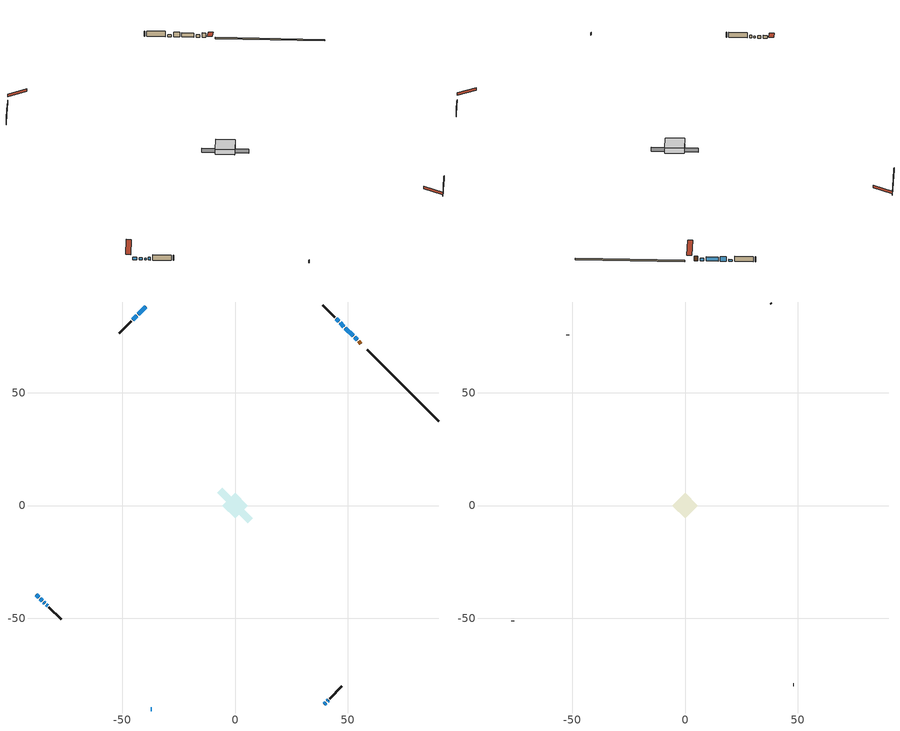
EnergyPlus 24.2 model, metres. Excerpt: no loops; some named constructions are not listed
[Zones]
conditioned space
 floor adiabatic (Floor2 construction): -5.5,0 0,5.5 5.5,0 0,-5.5 z0.61
 floor adiabatic (AdiabaticFloorConstruction): -5.62,0 0,5.62 5.62,0 0,-5.62 z0.61
 floor foundation (Slab1 construction): -7.92,5.7 -5.7,7.92 7.92,-5.7 5.7,-7.92 z0
 wall outside (AdiabaticWallConstruction 1): 55.9,71.86 54.88,72.88 z0.61:2.64
 wall outside (AdiabaticWallConstruction): -37.42,-90.34 -36.94,-90.34 / -83.77,-43.98 -83.23,-44.52 z0.61:1.83; 39.52,-88.24 40.27,-87.48 z0.61:1.45; -88.24,-39.52 -87.11,-40.65 / 54.22,73.54 53.09,74.67 / -39.52,88.24 -42.97,84.79 z0.61:1.85; -86.45,-41.31 -85.48,-42.28 / 40.93,-86.83 41.42,-86.34 z0.61:1.6; -84.83,-42.93 -84.43,-43.33 z0.61:1.5; 52.43,75.33 49,78.76 z0.61:2.46; 48.34,79.41 46.62,81.14 / -43.62,84.13 -45.35,82.41 z0.61:2.67; 45.96,81.79 44.88,82.87 z0.61:1.42
 wall outside (Wall1 construction): 42.07,-85.69 47.45,-80.31 / -82.58,-45.18 -77.2,-50.56 / -46.01,81.75 -51.38,76.38 / 44.23,83.53 38.85,88.91 z0.61:3.05
 wall foundation (FoundationWall1 construction): 90.34,37.42 58.66,69.1 z0:0.61
 window (WindowConstruction 12): -37.42,-90.34 -36.94,-90.34 z0.61:1.83
 window (WindowConstruction 7): 39.52,-88.24 40.27,-87.49 z0.61:1.45
 window (WindowConstruction 8): -88.24,-39.52 -87.11,-40.65 z0.61:1.85
 window (WindowConstruction 9): -86.45,-41.31 -85.48,-42.28 z0.61:1.6
 window (WindowConstruction 10): -84.82,-42.93 -84.43,-43.33 z0.61:1.5
 window (WindowConstruction 11): -83.77,-43.99 -83.24,-44.52 z0.61:1.83
 window (WindowConstruction): 54.22,73.54 53.09,74.67 z0.61:1.85
 window (WindowConstruction 1): 52.43,75.33 49,78.76 z0.61:2.46
 window (WindowConstruction 2): 48.34,79.41 46.62,81.14 z0.61:2.67
 window (WindowConstruction 3): 45.96,81.8 44.89,82.87 z0.61:1.42
 window (WindowConstruction 4): -39.52,88.24 -42.97,84.79 z0.61:1.85
 window (WindowConstruction 5): -43.62,84.13 -45.35,82.41 z0.61:2.67
 window (WindowConstruction 6): 40.93,-86.83 41.41,-86.34 z0.61:1.6
 door (Door): 55.9,71.86 54.88,72.88 z0.61:2.64
 ceiling adiabatic (AdiabaticFloorConstruction): 0,-5.62 5.62,0 0,5.62 -5.62,0 z0.61
attic - vented
 floor to conditioned space (Floor1 construction Reversed): -5.62,0 0,5.62 5.62,0 0,-5.62 z3.05
 wall outside (Wall2 construction): 48.1,-79.65 48.22,-79.54 / -76.54,-51.21 -76.43,-51.33 / -52.04,75.72 -52.16,75.6 / 38.2,89.56 38.08,89.68 z0.61:3.05
 roof outside (Roof1 construction): 38.86,-88.9,3.05 33.39,-83.42,5.63 31.95,-84.87,5.63 37.42,-90.34,3.05; -88.9,-38.86,3.05 -83.42,-33.39,5.63 -84.87,-31.95,5.63 -90.34,-37.42,3.05; -38.86,88.9,3.05 -33.39,83.42,5.63 -31.95,84.87,5.63 -37.42,90.34,3.05; 56.56,71.2,3.05 51.08,65.73,5.63 52.53,64.29,5.63 58,69.76,3.05
[Material] Roughness=Rough; Thermal Absorptance=0.9
Name | Thickness {m} | Conductivity {W/m-K} | Density {kg/m3} | Specific Heat {J/kg-K} | Solar Absorptance | Visible Absorptance
ceiling stud and cavity | 0.1397 | 0.0798965 | 65.682 | 1177.47 | 0.7 | 0.7
gypsum board | 0.0127 | 0.160291 | 801 | 837.4 | 0.6 | 0.6
[Construction]
Floor1 construction: ceiling stud and cavity, gypsum board
[EnergyManagementSystem:OutputVariable] Type of Data in Variable=Summed; Update Frequency=ZoneTimestep; Units=J
Name | EMS Variable | EMS Program or Subroutine
Energy Management System Output Variable 36 | loads_clg_slabs | component_loads_program
Energy Management System Output Variable 37 | loads_clg_internal_mass | component_loads_program
Energy Management System Output Variable 38 | loads_clg_infil | component_loads_program
Energy Management System Output Variable 39 | loads_clg_natvent | component_loads_program
Energy Management System Output Variable 40 | loads_clg_mechvent | component_loads_program
Energy Management System Output Variable 41 | loads_clg_whf | component_loads_program
Energy Management System Output Variable 42 | loads_clg_ducts | component_loads_program
Energy Management System Output Variable 43 | loads_clg_intgains | component_loads_program
Energy Management System Output Variable 44 | loads_clg_lighting | component_loads_program
Energy Management System Output Variable 45 | loads_htg_tot | total_loads_program
Energy Management System Output Variable 46 | loads_clg_tot | total_loads_program
[Schedule:Day:Interval]
interior lighting schedule day 2: No, 01:00, 0.0927273, 04:00, 0.0772727, 05:00, 0.085, 06:00, 0.139091, 07:00, 0.231818, 08:00, 0.293636, 10:00, 0.316818, 11:00, 0.301364, 12:00, 0.285909, 13:00, 0.278182, 14:00, 0.270455, 15:00, 0.285909, 16:00, 0.316818, 17:00, 0.386364, 18:00, 0.502273, 19:00, 0.664545, 20:00, 0.819091, 21:00, 0.85, 22:00, 0.610455, 23:00, 0.309091, 24:00, 0.139091
interior lighting schedule day 3: No, 01:00, 0.0845455, 04:00, 0.0704545, 05:00, 0.0775, 06:00, 0.126818, 07:00, 0.211364, 08:00, 0.267727, 10:00, 0.288864, 11:00, 0.274773, 12:00, 0.260682, 13:00, 0.253636, 14:00, 0.246591, 15:00, 0.260682, 16:00, 0.288864, 17:00, 0.352273, 18:00, 0.457955, 19:00, 0.605909, 20:00, 0.746818, 21:00, 0.775, 22:00, 0.556591, 23:00, 0.281818, 24:00, 0.126818
interior lighting schedule day 4: No, 01:00, 0.0763636, 04:00, 0.0636364, 05:00, 0.07, 06:00, 0.114545, 07:00, 0.190909, 08:00, 0.241818, 10:00, 0.260909, 11:00, 0.248182, 12:00, 0.235455, 13:00, 0.229091, 14:00, 0.222727, 15:00, 0.235455, 16:00, 0.260909, 17:00, 0.318182, 18:00, 0.413636, 19:00, 0.547273, 20:00, 0.674545, 21:00, 0.7, 22:00, 0.502727, 23:00, 0.254545, 24:00, 0.114545
interior lighting schedule day 5: No, 01:00, 0.0727273, 04:00, 0.0606061, 05:00, 0.0666667, 06:00, 0.109091, 07:00, 0.181818, 08:00, 0.230303, 10:00, 0.248485, 11:00, 0.236364, 12:00, 0.224242, 13:00, 0.218182, 14:00, 0.212121, 15:00, 0.224242, 16:00, 0.248485, 17:00, 0.30303, 18:00, 0.393939, 19:00, 0.521212, 20:00, 0.642424, 21:00, 0.666667, 22:00, 0.478788, 23:00, 0.242424, 24:00, 0.109091
interior lighting schedule day 6: No, 01:00, 0.0745455, 04:00, 0.0621212, 05:00, 0.0683333, 06:00, 0.111818, 07:00, 0.186364, 08:00, 0.236061, 10:00, 0.254697, 11:00, 0.242273, 12:00, 0.229848, 13:00, 0.223636, 14:00, 0.217424, 15:00, 0.229848, 16:00, 0.254697, 17:00, 0.310606, 18:00, 0.403788, 19:00, 0.534242, 20:00, 0.658485, 21:00, 0.683333, 22:00, 0.490758, 23:00, 0.248485, 24:00, 0.111818
interior lighting schedule day 7: No, 01:00, 0.08, 04:00, 0.0666667, 05:00, 0.0733333, 06:00, 0.12, 07:00, 0.2, 08:00, 0.253333, 10:00, 0.273333, 11:00, 0.26, 12:00, 0.246667, 13:00, 0.24, 14:00, 0.233333, 15:00, 0.246667, 16:00, 0.273333, 17:00, 0.333333, 18:00, 0.433333, 19:00, 0.573333, 20:00, 0.706667, 21:00, 0.733333, 22:00, 0.526667, 23:00, 0.266667, 24:00, 0.12
interior lighting schedule day 8: No, 01:00, 0.0890909, 04:00, 0.0742424, 05:00, 0.0816667, 06:00, 0.133636, 07:00, 0.222727, 08:00, 0.282121, 10:00, 0.304394, 11:00, 0.289545, 12:00, 0.274697, 13:00, 0.267273, 14:00, 0.259848, 15:00, 0.274697, 16:00, 0.304394, 17:00, 0.371212, 18:00, 0.482576, 19:00, 0.638485, 20:00, 0.78697, 21:00, 0.816667, 22:00, 0.586515, 23:00, 0.29697, 24:00, 0.133636
interior lighting schedule day 9: No, 01:00, 0.0972727, 04:00, 0.0810606, 05:00, 0.0891667, 06:00, 0.145909, 07:00, 0.243182, 08:00, 0.30803, 10:00, 0.332348, 11:00, 0.316136, 12:00, 0.299924, 13:00, 0.291818, 14:00, 0.283712, 15:00, 0.299924, 16:00, 0.332348, 17:00, 0.405303, 18:00, 0.526894, 19:00, 0.697121, 20:00, 0.859242, 21:00, 0.891667, 22:00, 0.640379, 23:00, 0.324242, 24:00, 0.145909
interior lighting schedule day 10: No, 01:00, 0.105455, 04:00, 0.0878788, 05:00, 0.0966667, 06:00, 0.158182, 07:00, 0.263636, 08:00, 0.333939, 10:00, 0.360303, 11:00, 0.342727, 12:00, 0.325152, 13:00, 0.316364, 14:00, 0.307576, 15:00, 0.325152, 16:00, 0.360303, 17:00, 0.439394, 18:00, 0.571212, 19:00, 0.755758, 20:00, 0.931515, 21:00, 0.966667, 22:00, 0.694242, 23:00, 0.351515, 24:00, 0.158182
interior lighting schedule day 11: No, 01:00, 0.109091, 04:00, 0.0909091, 05:00, 0.1, 06:00, 0.163636, 07:00, 0.272727, 08:00, 0.345455, 10:00, 0.372727, 11:00, 0.354545, 12:00, 0.336364, 13:00, 0.327273, 14:00, 0.318182, 15:00, 0.336364, 16:00, 0.372727, 17:00, 0.454545, 18:00, 0.590909, 19:00, 0.781818, 20:00, 0.963636, 21:00, 1, 22:00, 0.718182, 23:00, 0.363636, 24:00, 0.163636
occupants schedule day: No, 05:00, 0.426829, 06:00, 0.719512, 07:00, 1, 08:00, 0.670732, 09:00, 0.329268, 14:00, 0.170732, 15:00, 0.231707, 16:00, 0.329268, 17:00, 0.5, 18:00, 0.670732, 19:00, 0.829268, 21:00, 1, 22:00, 0.853659, 23:00, 0.646341, 24:00, 0.426829
occupants schedule default day; clothes dryer schedule default day; cooking range schedule default day; misc plug loads schedule default day; general water use schedule default day; clothes dryer exhaust 0 schedule default day; cooling season schedule day; cooling season schedule day 2; cooling season schedule default day; exterior lighting schedule default day; natural vent schedule default day: No, 24:00, 0
clothes dryer schedule day; clothes dryer exhaust 0 schedule day: No, 01:00, 0.123457, 02:00, 0.0740741, 03:00, 0.0493827, 04:00, 0.0246914, 05:00, 0.0493827, 06:00, 0.0740741, 07:00, 0.197531, 08:00, 0.395062, 09:00, 0.592593, 10:00, 0.839506, 11:00, 0.962963, 12:00, 1, 13:00, 0.91358, 14:00, 0.82716, 15:00, 0.716049, 16:00, 0.753086, 17:00, 0.679012, 18:00, 0.666667, 20:00, 0.62963, 21:00, 0.641975, 22:00, 0.666667, 23:00, 0.54321, 24:00, 0.296296
cooking range schedule day: No, 05:00, 0.0597015, 06:00, 0.11194, 07:00, 0.171642, 08:00, 0.291045, 11:00, 0.343284, 12:00, 0.402985, 13:00, 0.462687, 14:00, 0.343284, 15:00, 0.291045, 16:00, 0.402985, 17:00, 0.567164, 18:00, 1, 19:00, 0.850746, 20:00, 0.432836, 21:00, 0.291045, 22:00, 0.231343, 23:00, 0.171642, 24:00, 0.11194
misc plug loads schedule day: No, 06:00, 0.705882, 07:00, 0.745098, 08:00, 0.803922, 15:00, 0.823529, 16:00, 0.862745, 17:00, 0.921569, 18:00, 0.980392, 19:00, 1, 20:00, 0.980392, 21:00, 0.941176, 22:00, 0.862745, 23:00, 0.784314, 24:00, 0.72549
general water use schedule day: No, 01:00, 0.315068, 03:00, 0.287671, 04:00, 0.342466, 05:00, 0.369863, 06:00, 0.520548, 07:00, 0.60274, 08:00, 0.534247, 10:00, 0.506849, 11:00, 0.465753, 14:00, 0.479452, 15:00, 0.534247, 16:00, 0.589041, 17:00, 0.69863, 18:00, 0.876712, 19:00, 0.890411, 20:00, 0.986301, 21:00, 1, 22:00, 0.863014, 23:00, 0.616438, 24:00, 0.465753
cooling season schedule day 1: No, 24:00, 1
exterior lighting schedule day: No, 01:00, 0.566667, 03:00, 0.524167, 05:00, 0.495833, 06:00, 0.5525, 07:00, 0.623333, 08:00, 0.580833, 09:00, 0.439167, 10:00, 0.354167, 12:00, 0.34, 13:00, 0.354167, 14:00, 0.396667, 15:00, 0.425, 16:00, 0.495833, 17:00, 0.623333, 18:00, 0.793333, 19:00, 0.906667, 20:00, 0.963333, 21:00, 0.991667, 22:00, 0.920833, 23:00, 0.793333, 24:00, 0.665833
exterior lighting schedule day 1: No, 01:00, 0.528571, 03:00, 0.488929, 05:00, 0.4625, 06:00, 0.515357, 07:00, 0.581429, 08:00, 0.541786, 09:00, 0.409643, 10:00, 0.330357, 12:00, 0.317143, 13:00, 0.330357, 14:00, 0.37, 15:00, 0.396429, 16:00, 0.4625, 17:00, 0.581429, 18:00, 0.74, 19:00, 0.845714, 20:00, 0.898571, 21:00, 0.925, 22:00, 0.858929, 23:00, 0.74, 24:00, 0.621071
exterior lighting schedule day 10: No, 01:00, 0.552381, 03:00, 0.510952, 05:00, 0.483333, 06:00, 0.538571, 07:00, 0.607619, 08:00, 0.56619, 09:00, 0.428095, 10:00, 0.345238, 12:00, 0.331429, 13:00, 0.345238, 14:00, 0.386667, 15:00, 0.414286, 16:00, 0.483333, 17:00, 0.607619, 18:00, 0.773333, 19:00, 0.88381, 20:00, 0.939048, 21:00, 0.966667, 22:00, 0.897619, 23:00, 0.773333, 24:00, 0.649048
exterior lighting schedule day 11: No, 01:00, 0.571429, 03:00, 0.528571, 05:00, 0.5, 06:00, 0.557143, 07:00, 0.628571, 08:00, 0.585714, 09:00, 0.442857, 10:00, 0.357143, 12:00, 0.342857, 13:00, 0.357143, 14:00, 0.4, 15:00, 0.428571, 16:00, 0.5, 17:00, 0.628571, 18:00, 0.8, 19:00, 0.914286, 20:00, 0.971429, 21:00, 1, 22:00, 0.928571, 23:00, 0.8, 24:00, 0.671429
exterior lighting schedule day 2: No, 01:00, 0.485714, 03:00, 0.449286, 05:00, 0.425, 06:00, 0.473571, 07:00, 0.534286, 08:00, 0.497857, 09:00, 0.376429, 10:00, 0.303571, 12:00, 0.291429, 13:00, 0.303571, 14:00, 0.34, 15:00, 0.364286, 16:00, 0.425, 17:00, 0.534286, 18:00, 0.68, 19:00, 0.777143, 20:00, 0.825714, 21:00, 0.85, 22:00, 0.789286, 23:00, 0.68, 24:00, 0.570714
exterior lighting schedule day 3: No, 01:00, 0.442857, 03:00, 0.409643, 05:00, 0.3875, 06:00, 0.431786, 07:00, 0.487143, 08:00, 0.453929, 09:00, 0.343214, 10:00, 0.276786, 12:00, 0.265714, 13:00, 0.276786, 14:00, 0.31, 15:00, 0.332143, 16:00, 0.3875, 17:00, 0.487143, 18:00, 0.62, 19:00, 0.708571, 20:00, 0.752857, 21:00, 0.775, 22:00, 0.719643, 23:00, 0.62, 24:00, 0.520357
exterior lighting schedule day 4: No, 01:00, 0.4, 03:00, 0.37, 05:00, 0.35, 06:00, 0.39, 07:00, 0.44, 08:00, 0.41, 09:00, 0.31, 10:00, 0.25, 12:00, 0.24, 13:00, 0.25, 14:00, 0.28, 15:00, 0.3, 16:00, 0.35, 17:00, 0.44, 18:00, 0.56, 19:00, 0.64, 20:00, 0.68, 21:00, 0.7, 22:00, 0.65, 23:00, 0.56, 24:00, 0.47
exterior lighting schedule day 5: No, 01:00, 0.380952, 03:00, 0.352381, 05:00, 0.333333, 06:00, 0.371429, 07:00, 0.419048, 08:00, 0.390476, 09:00, 0.295238, 10:00, 0.238095, 12:00, 0.228571, 13:00, 0.238095, 14:00, 0.266667, 15:00, 0.285714, 16:00, 0.333333, 17:00, 0.419048, 18:00, 0.533333, 19:00, 0.609524, 20:00, 0.647619, 21:00, 0.666667, 22:00, 0.619048, 23:00, 0.533333, 24:00, 0.447619
exterior lighting schedule day 6: No, 01:00, 0.390476, 03:00, 0.36119, 05:00, 0.341667, 06:00, 0.380714, 07:00, 0.429524, 08:00, 0.400238, 09:00, 0.302619, 10:00, 0.244048, 12:00, 0.234286, 13:00, 0.244048, 14:00, 0.273333, 15:00, 0.292857, 16:00, 0.341667, 17:00, 0.429524, 18:00, 0.546667, 19:00, 0.624762, 20:00, 0.66381, 21:00, 0.683333, 22:00, 0.634524, 23:00, 0.546667, 24:00, 0.45881
exterior lighting schedule day 7: No, 01:00, 0.419048, 03:00, 0.387619, 05:00, 0.366667, 06:00, 0.408571, 07:00, 0.460952, 08:00, 0.429524, 09:00, 0.324762, 10:00, 0.261905, 12:00, 0.251429, 13:00, 0.261905, 14:00, 0.293333, 15:00, 0.314286, 16:00, 0.366667, 17:00, 0.460952, 18:00, 0.586667, 19:00, 0.670476, 20:00, 0.712381, 21:00, 0.733333, 22:00, 0.680952, 23:00, 0.586667, 24:00, 0.492381
exterior lighting schedule day 8: No, 01:00, 0.466667, 03:00, 0.431667, 05:00, 0.408333, 06:00, 0.455, 07:00, 0.513333, 08:00, 0.478333, 09:00, 0.361667, 10:00, 0.291667, 12:00, 0.28, 13:00, 0.291667, 14:00, 0.326667, 15:00, 0.35, 16:00, 0.408333, 17:00, 0.513333, 18:00, 0.653333, 19:00, 0.746667, 20:00, 0.793333, 21:00, 0.816667, 22:00, 0.758333, 23:00, 0.653333, 24:00, 0.548333
exterior lighting schedule day 9: No, 01:00, 0.509524, 03:00, 0.47131, 05:00, 0.445833, 06:00, 0.496786, 07:00, 0.560476, 08:00, 0.522262, 09:00, 0.394881, 10:00, 0.318452, 12:00, 0.305714, 13:00, 0.318452, 14:00, 0.356667, 15:00, 0.382143, 16:00, 0.445833, 17:00, 0.560476, 18:00, 0.713333, 19:00, 0.815238, 20:00, 0.86619, 21:00, 0.891667, 22:00, 0.827976, 23:00, 0.713333, 24:00, 0.59869
[Schedule:Week:Daily]
clothes dryer exhaust 0 schedule Week Rule - Jan1-Dec31: clothes dryer exhaust 0 schedule day, clothes dryer exhaust 0 schedule day, clothes dryer exhaust 0 schedule day, clothes dryer exhaust 0 schedule day, clothes dryer exhaust 0 schedule day, clothes dryer exhaust 0 schedule day, clothes dryer exhaust 0 schedule day, clothes dryer exhaust 0 schedule default day, clothes dryer exhaust 0 schedule default day, clothes dryer exhaust 0 schedule default day, clothes dryer exhaust 0 schedule default day, clothes dryer exhaust 0 schedule default day
cooling season schedule Week Rule - Jan1-May26: cooling season schedule day, cooling season schedule day, cooling season schedule day, cooling season schedule day, cooling season schedule day, cooling season schedule day, cooling season schedule day, cooling season schedule default day, cooling season schedule default day, cooling season schedule default day, cooling season schedule default day, cooling season schedule default day
cooling season schedule Week Rule - May27-Jun2: cooling season schedule day, cooling season schedule day, cooling season schedule day, cooling season schedule day, cooling season schedule day, cooling season schedule day 1, cooling season schedule day 1, cooling season schedule default day, cooling season schedule default day, cooling season schedule default day, cooling season schedule default day, cooling season schedule default day
cooling season schedule Week Rule - Jun3-Sep29: cooling season schedule day 1, cooling season schedule day 1, cooling season schedule day 1, cooling season schedule day 1, cooling season schedule day 1, cooling season schedule day 1, cooling season schedule day 1, cooling season schedule default day, cooling season schedule default day, cooling season schedule default day, cooling season schedule default day, cooling season schedule default day
cooling season schedule Week Rule - Sep30-Oct6: cooling season schedule day 1, cooling season schedule day 2, cooling season schedule day 2, cooling season schedule day 2, cooling season schedule day 2, cooling season schedule day 2, cooling season schedule day 2, cooling season schedule default day, cooling season schedule default day, cooling season schedule default day, cooling season schedule default day, cooling season schedule default day
cooling season schedule Week Rule - Oct7-Dec31: cooling season schedule day 2, cooling season schedule day 2, cooling season schedule day 2, cooling season schedule day 2, cooling season schedule day 2, cooling season schedule day 2, cooling season schedule day 2, cooling season schedule default day, cooling season schedule default day, cooling season schedule default day, cooling season schedule default day, cooling season schedule default day
natural vent schedule Week Rule - Jan1-Dec31: natural vent schedule default day, natural vent schedule default day, natural vent schedule default day, natural vent schedule default day, natural vent schedule default day, natural vent schedule default day, natural vent schedule default day, natural vent schedule default day, natural vent schedule default day, natural vent schedule default day, natural vent schedule default day, natural vent schedule default day
[Schedule:Year]
clothes dryer exhaust 0 schedule: clothes dryer exhaust 0 schedule Week Rule - Jan1-Dec31, 1, 1, 12, 31
cooling season schedule: cooling season schedule Week Rule - Jan1-May26, 1, 1, 5, 26, cooling season schedule Week Rule - May27-Jun2, 5, 27, 6, 2, cooling season schedule Week Rule - Jun3-Sep29, 6, 3, 9, 29, cooling season schedule Week Rule - Sep30-Oct6, 9, 30, 10, 6, cooling season schedule Week Rule - Oct7-Dec31, 10, 7, 12, 31
natural vent schedule: natural vent schedule Week Rule - Jan1-Dec31, 1, 1, 12, 31
